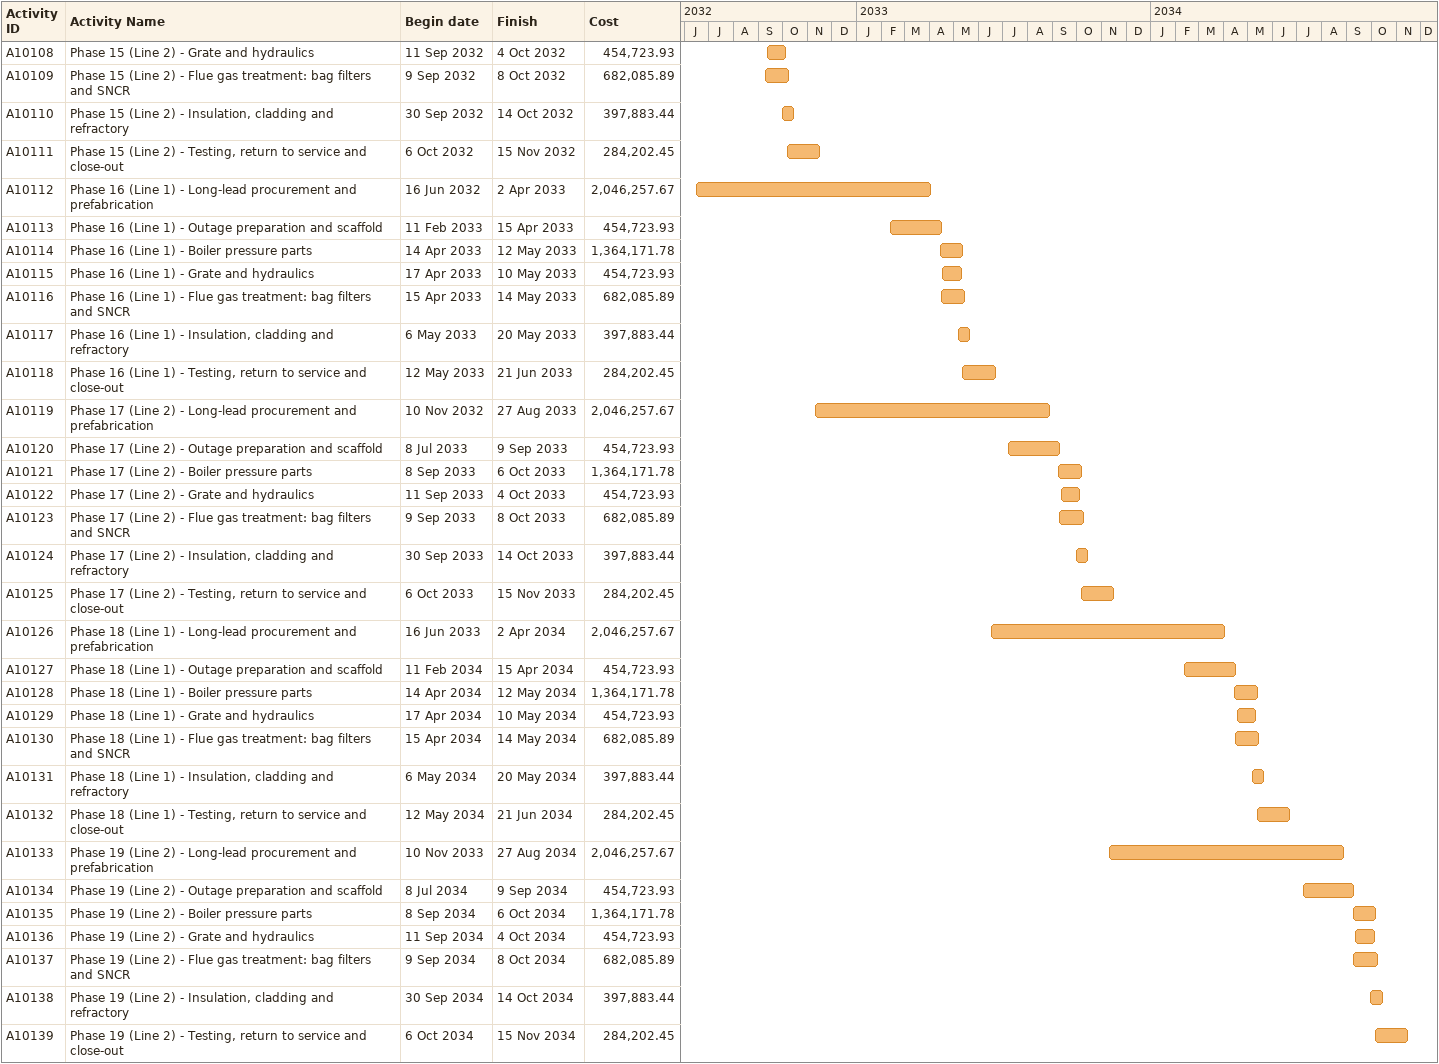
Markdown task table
| ID | Task | Start | Finish | Cost |
|---|---|---|---|---|
| A10108 | Phase 15 (Line 2) - Grate and hydraulics | 2032-09-11 | 2032-10-04 | 454723.93 |
| A10109 | Phase 15 (Line 2) - Flue gas treatment: bag filters and SNCR | 2032-09-09 | 2032-10-08 | 682085.89 |
| A10110 | Phase 15 (Line 2) - Insulation, cladding and refractory | 2032-09-30 | 2032-10-14 | 397883.44 |
| A10111 | Phase 15 (Line 2) - Testing, return to service and close-out | 2032-10-06 | 2032-11-15 | 284202.45 |
| A10112 | Phase 16 (Line 1) - Long-lead procurement and prefabrication | 2032-06-16 | 2033-04-02 | 2046257.67 |
| A10113 | Phase 16 (Line 1) - Outage preparation and scaffold | 2033-02-11 | 2033-04-15 | 454723.93 |
| A10114 | Phase 16 (Line 1) - Boiler pressure parts | 2033-04-14 | 2033-05-12 | 1364171.78 |
| A10115 | Phase 16 (Line 1) - Grate and hydraulics | 2033-04-17 | 2033-05-10 | 454723.93 |
| A10116 | Phase 16 (Line 1) - Flue gas treatment: bag filters and SNCR | 2033-04-15 | 2033-05-14 | 682085.89 |
| A10117 | Phase 16 (Line 1) - Insulation, cladding and refractory | 2033-05-06 | 2033-05-20 | 397883.44 |
| A10118 | Phase 16 (Line 1) - Testing, return to service and close-out | 2033-05-12 | 2033-06-21 | 284202.45 |
| A10119 | Phase 17 (Line 2) - Long-lead procurement and prefabrication | 2032-11-10 | 2033-08-27 | 2046257.67 |
| A10120 | Phase 17 (Line 2) - Outage preparation and scaffold | 2033-07-08 | 2033-09-09 | 454723.93 |
| A10121 | Phase 17 (Line 2) - Boiler pressure parts | 2033-09-08 | 2033-10-06 | 1364171.78 |
| A10122 | Phase 17 (Line 2) - Grate and hydraulics | 2033-09-11 | 2033-10-04 | 454723.93 |
| A10123 | Phase 17 (Line 2) - Flue gas treatment: bag filters and SNCR | 2033-09-09 | 2033-10-08 | 682085.89 |
| A10124 | Phase 17 (Line 2) - Insulation, cladding and refractory | 2033-09-30 | 2033-10-14 | 397883.44 |
| A10125 | Phase 17 (Line 2) - Testing, return to service and close-out | 2033-10-06 | 2033-11-15 | 284202.45 |
| A10126 | Phase 18 (Line 1) - Long-lead procurement and prefabrication | 2033-06-16 | 2034-04-02 | 2046257.67 |
| A10127 | Phase 18 (Line 1) - Outage preparation and scaffold | 2034-02-11 | 2034-04-15 | 454723.93 |
| A10128 | Phase 18 (Line 1) - Boiler pressure parts | 2034-04-14 | 2034-05-12 | 1364171.78 |
| A10129 | Phase 18 (Line 1) - Grate and hydraulics | 2034-04-17 | 2034-05-10 | 454723.93 |
| A10130 | Phase 18 (Line 1) - Flue gas treatment: bag filters and SNCR | 2034-04-15 | 2034-05-14 | 682085.89 |
| A10131 | Phase 18 (Line 1) - Insulation, cladding and refractory | 2034-05-06 | 2034-05-20 | 397883.44 |
| A10132 | Phase 18 (Line 1) - Testing, return to service and close-out | 2034-05-12 | 2034-06-21 | 284202.45 |
| A10133 | Phase 19 (Line 2) - Long-lead procurement and prefabrication | 2033-11-10 | 2034-08-27 | 2046257.67 |
| A10134 | Phase 19 (Line 2) - Outage preparation and scaffold | 2034-07-08 | 2034-09-09 | 454723.93 |
| A10135 | Phase 19 (Line 2) - Boiler pressure parts | 2034-09-08 | 2034-10-06 | 1364171.78 |
| A10136 | Phase 19 (Line 2) - Grate and hydraulics | 2034-09-11 | 2034-10-04 | 454723.93 |
| A10137 | Phase 19 (Line 2) - Flue gas treatment: bag filters and SNCR | 2034-09-09 | 2034-10-08 | 682085.89 |
| A10138 | Phase 19 (Line 2) - Insulation, cladding and refractory | 2034-09-30 | 2034-10-14 | 397883.44 |
| A10139 | Phase 19 (Line 2) - Testing, return to service and close-out | 2034-10-06 | 2034-11-15 | 284202.45 |
